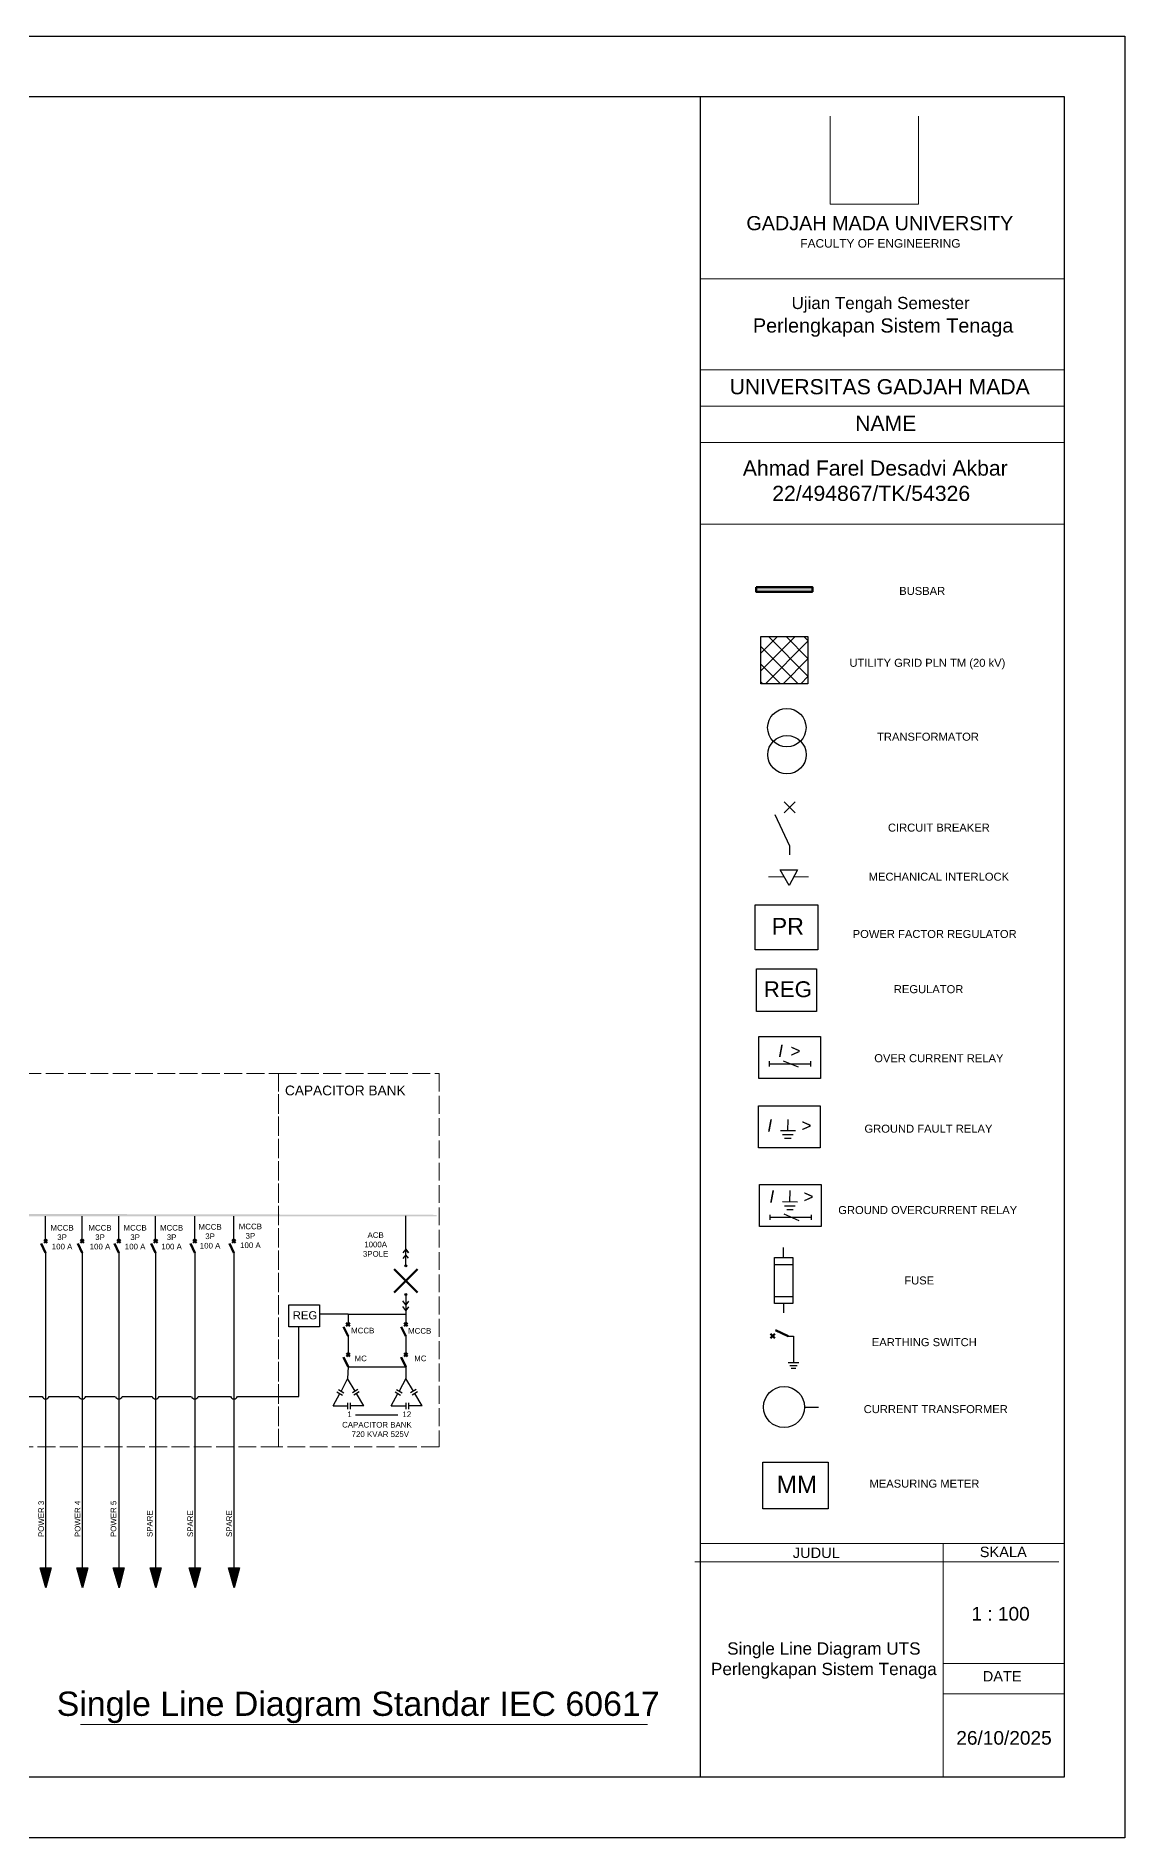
# Model space of a CAD drawing. Header units: inches. Extents: x 1108 to 8432, y 975 to 5347.
# Drawn here: x 7700 to 8432, y 4136 to 5347 of the extents above; entities that cross this region are included whole.
import ezdxf

# ---------------------------------------------------------------- set-up
doc = ezdxf.new("R2010")
doc.units = ezdxf.units.IN
doc.header["$MEASUREMENT"] = 0
doc.linetypes.add('ACAD_ISO02W100', pattern=[15, 12, -3])
doc.layers.add('Area_Boundary', color=9, linetype='ACAD_ISO02W100')
doc.layers.add('DOOR WINDOW 1 300', color=90, linetype='Continuous', lineweight=5)
doc.styles.add('750 judulskala150)', font='arial.ttf', dxfattribs={"height": 750})
doc.styles.get("Standard").update_dxf_attribs({"font": 'arial.ttf'})

msp = doc.modelspace()

# ---------------------------------------------------------------- hatches: boundary and pattern name
h = msp.add_hatch(color=4)
h.dxf.hatch_style = 1
h.paths.add_polyline_path([(8183.9, 4973.9), (8221.8, 4973.9), (8221.8, 4977), (8183.9, 4977)])
h = msp.add_hatch()
h.set_pattern_fill('ANSI37', color=0, scale=2.647586)
h.set_pattern_definition([(45, (8028.788, 4619.809), (-5.944, 5.944), []), (135, (8028.788, 4619.809), (-5.944, -5.944), [])])
h.paths.add_polyline_path([(8218.8, 4943.8), (8187.1, 4943.8), (8187.1, 4912), (8218.8, 4912)])
h = msp.add_hatch(color=4)
h.dxf.hatch_style = 1
h.paths.add_polyline_path([(7095.5, 4554.1), (7969.2, 4554.1), (7969.2, 4555), (7095.5, 4556.9)])
h = msp.add_hatch(color=1)
h.dxf.hatch_style = 1
h.paths.add_polyline_path([(7706.5, 4304.2), (7710, 4317.6), (7702.6, 4317.6)])
h = msp.add_hatch(color=1)
h.dxf.hatch_style = 1
h.paths.add_polyline_path([(7731.1, 4304.2), (7734.6, 4317.6), (7727.2, 4317.6)])
h = msp.add_hatch(color=1)
h.dxf.hatch_style = 1
h.paths.add_polyline_path([(7755.7, 4304.2), (7759.2, 4317.6), (7751.7, 4317.6)])
h = msp.add_hatch(color=1)
h.dxf.hatch_style = 1
h.paths.add_polyline_path([(7780.4, 4304.2), (7784, 4317.6), (7776.5, 4317.6)])
h = msp.add_hatch(color=1)
h.dxf.hatch_style = 1
h.paths.add_polyline_path([(7806.8, 4304.2), (7810.3, 4317.6), (7802.8, 4317.6)])
h = msp.add_hatch(color=1)
h.dxf.hatch_style = 1
h.paths.add_polyline_path([(7833.1, 4304.2), (7836.7, 4317.6), (7829.2, 4317.6)])

# ---------------------------------------------------------------- linework, layer by layer
at = {"color": 0}
for p, q in [((8187.1, 4912, -0.2), (8187.1, 4943.8, -0.2)), ((8187.1, 4943.8, -0.2), (8218.8, 4943.8, -0.2)), ((8218.8, 4943.8, -0.2), (8218.8, 4912, -0.2)), ((8218.8, 4912, -0.2), (8187.1, 4912, -0.2))]:
    msp.add_line(p, q, dxfattribs=at)
at = {"color": 1}
for p, q in [((8206.6, 4802.9, -0.2), (8196.7, 4824, -0.2)), ((8202.8, 4832.6, -0.2), (8210.3, 4825.2, -0.2)), ((8210.3, 4832.6, -0.2), (8202.8, 4825.2, -0.2)), ((8206.6, 4797.1, -0.2), (8206.6, 4802.9, -0.2)), ((8206.1, 4776.4), (8200.2, 4786.9)), ((8200.2, 4786.9), (8211.8, 4786.9)), ((8211.8, 4786.9), (8206.1, 4776.4)), ((8192.8, 4658.2, -0.2), (8192.8, 4654.8, -0.2)), ((8192.8, 4656.5, -0.2), (8220.5, 4656.5, -0.2)), ((8202.1, 4658.6, -0.2), (8212.1, 4654.4, -0.2)), ((8220.5, 4658.2, -0.2), (8220.5, 4654.8, -0.2)), ((8205.3, 4611.4, -0.2), (8205.4, 4619.2, -0.2)), ((8201.7, 4608.9, -0.2), (8208.9, 4608.9, -0.2)), ((8203.1, 4606.5, -0.2), (8207.5, 4606.5, -0.2)), ((8206.7, 4563.6, -0.2), (8206.8, 4571.4, -0.2)), ((8193.2, 4555.1, -0.2), (8193.2, 4551.7, -0.2)), ((8202.6, 4555.6, -0.2), (8212.6, 4551.3, -0.2)), ((8203.1, 4561.1, -0.2), (8210.3, 4561.1, -0.2)), ((8204.5, 4558.7, -0.2), (8208.9, 4558.7, -0.2)), ((8221, 4555.1, -0.2), (8221, 4551.7, -0.2)), ((7706.3, 4537.3), (7706.3, 4554.2)), ((7730.9, 4537.3), (7730.9, 4554.2)), ((7755.5, 4537.3), (7755.5, 4554.2)), ((7780.2, 4537.3), (7780.2, 4554.2)), ((7806.6, 4537.3), (7806.6, 4554.2)), ((7832.9, 4537.3), (7832.9, 4554.2)), ((7948.4, 4539.3), (7948.4, 4554.3)), ((8193.2, 4553.4, -0.2), (8221, 4553.4, -0.2)), ((7948.4, 4531.9), (7946.4, 4529.4)), ((7948.4, 4520.7), (7948.4, 4539.3)), ((7948.4, 4531.9), (7950.2, 4529.5)), ((7950.2, 4529.5), (7948.4, 4531.9)), ((8202.4, 4526.4), (8202.4, 4533)), ((7706.3, 4529.4), (7706.3, 4317.6)), ((7730.9, 4529.4), (7730.9, 4317.6)), ((7755.5, 4529.4), (7755.5, 4317.6)), ((7780.2, 4529.4), (7780.2, 4317.6)), ((7806.6, 4529.4), (7806.6, 4317.6)), ((7832.9, 4529.4), (7832.9, 4317.6)), ((7948.4, 4528.2), (7946.4, 4525.6)), ((7950.2, 4525.8), (7948.4, 4528.2)), ((8196.1, 4521.7), (8208.5, 4521.7)), ((7948.4, 4494.6), (7946.4, 4497.1)), ((7948.4, 4501.4), (7948.4, 4488.2)), ((7950.2, 4497), (7948.4, 4494.6)), ((8196.2, 4500), (8208.6, 4500)), ((8202.4, 4495.5), (8202.4, 4489.2)), ((7909.6, 4488.2), (7890.5, 4488.2)), ((7909.6, 4488.2), (7909.6, 4481.3)), ((7909.6, 4488.2), (7948.4, 4488.2)), ((7948.4, 4490.8), (7946.4, 4493.3)), ((7950.2, 4493.2), (7948.4, 4490.8)), ((7948.4, 4488.2), (7948.4, 4481.3)), ((7876.6, 4432.9), (7876.6, 4479.8)), ((7909.6, 4473.4), (7909.6, 4460.8)), ((7948.4, 4473.4), (7948.4, 4460.8)), ((8205.5, 4473.5), (8209.1, 4473.5)), ((8209.1, 4473.5), (8209.1, 4455.5)), ((7909.6, 4452.9), (7909.3, 4444.9)), ((7909.6, 4452.9), (7948.4, 4452.9)), ((7948.4, 4452.9), (7948.4, 4444.9)), ((8206.5, 4453.7), (8211.6, 4453.7)), ((8207.5, 4452), (8210.6, 4452)), ((7899.6, 4426.6), (7904, 4435)), ((7902.1, 4436.1), (7905.8, 4433.8)), ((7903.1, 4437.6), (7906.7, 4435.4)), ((7909.3, 4444.9), (7904.9, 4436.5)), ((7914.3, 4436.5), (7909.3, 4444.9)), ((7916.1, 4437.6), (7912.5, 4435.4)), ((7917.1, 4436.1), (7913.4, 4433.8)), ((7920.3, 4426.6), (7915.3, 4435)), ((7938.7, 4426.6), (7943.1, 4435)), ((7941.3, 4436.1), (7944.9, 4433.8)), ((7942.2, 4437.6), (7945.9, 4435.4)), ((7948.4, 4444.9), (7944, 4436.5)), ((7953.5, 4436.5), (7948.4, 4444.9)), ((7955.3, 4437.6), (7951.6, 4435.4)), ((7956.2, 4436.1), (7952.6, 4433.8)), ((7959.4, 4426.6), (7954.4, 4435)), ((7682.3, 4432.9), (7704, 4432.9)), ((7708.6, 4432.9), (7728.6, 4432.9)), ((7733.2, 4432.9), (7753.1, 4432.9)), ((7757.8, 4432.9), (7777.9, 4432.9)), ((7782.6, 4432.9), (7804.2, 4432.9)), ((7808.9, 4432.9), (7830.6, 4432.9)), ((7835.3, 4432.9), (7876.6, 4432.9)), ((7899.6, 4426.6), (7909.2, 4426.6)), ((7909.2, 4428.6), (7909.2, 4424.3)), ((7911, 4428.6), (7911, 4424.3)), ((7920.3, 4426.6), (7911, 4426.6)), ((7938.7, 4426.6), (7948.4, 4426.6)), ((7948.4, 4428.6), (7948.4, 4424.3)), ((7950.2, 4428.6), (7950.2, 4424.3)), ((7959.4, 4426.6), (7950.2, 4426.6)), ((8216.5, 4425.8), (8225.9, 4425.8)), ((7702.6, 4317.6), (7710, 4317.6)), ((7706.5, 4304.2), (7702.6, 4317.6)), ((7710, 4317.6), (7706.5, 4304.2)), ((7727.2, 4317.6), (7734.6, 4317.6)), ((7731.1, 4304.2), (7727.2, 4317.6)), ((7734.6, 4317.6), (7731.1, 4304.2)), ((7751.7, 4317.6), (7759.2, 4317.6)), ((7755.7, 4304.2), (7751.7, 4317.6)), ((7759.2, 4317.6), (7755.7, 4304.2)), ((7776.5, 4317.6), (7784, 4317.6)), ((7780.4, 4304.2), (7776.5, 4317.6)), ((7784, 4317.6), (7780.4, 4304.2)), ((7802.8, 4317.6), (7810.3, 4317.6)), ((7806.8, 4304.2), (7802.8, 4317.6)), ((7810.3, 4317.6), (7806.8, 4304.2)), ((7829.2, 4317.6), (7836.7, 4317.6)), ((7833.1, 4304.2), (7829.2, 4317.6)), ((7836.7, 4317.6), (7833.1, 4304.2))]:
    msp.add_line(p, q, dxfattribs=at)
at = {"color": 1, "lineweight": 50}
for p, q in [((7706.3, 4529.4), (7703.3, 4535.8)), ((7705.2, 4538.4), (7707.4, 4536.2)), ((7707.4, 4538.4), (7705.2, 4536.2)), ((7730.9, 4529.4), (7727.9, 4535.8)), ((7729.8, 4538.4), (7732, 4536.2)), ((7732, 4538.4), (7729.8, 4536.2)), ((7755.5, 4529.4), (7752.5, 4535.8)), ((7754.4, 4538.4), (7756.6, 4536.2)), ((7756.6, 4538.4), (7754.4, 4536.2)), ((7780.2, 4529.4), (7777.3, 4535.8)), ((7779.1, 4538.4), (7781.4, 4536.2)), ((7781.4, 4538.4), (7779.1, 4536.2)), ((7806.6, 4529.4), (7803.6, 4535.8)), ((7805.5, 4538.4), (7807.7, 4536.2)), ((7807.7, 4538.4), (7805.5, 4536.2)), ((7832.9, 4529.4), (7829.9, 4535.8)), ((7831.8, 4538.4), (7834, 4536.2)), ((7834, 4538.4), (7831.8, 4536.2)), ((7940.5, 4518.5), (7956.3, 4502.7)), ((7956.3, 4518.5), (7940.5, 4502.7)), ((7908.4, 4482.4), (7910.7, 4480.1)), ((7910.7, 4482.4), (7908.4, 4480.1)), ((7947.3, 4482.4), (7949.5, 4480.1)), ((7949.5, 4482.4), (7947.3, 4480.1)), ((7909.6, 4473.4), (7906.6, 4479.8)), ((7948.4, 4473.4), (7945.4, 4479.8)), ((8193.6, 4475), (8196.6, 4472)), ((8193.6, 4472), (8196.6, 4475)), ((8205.5, 4473.5), (8197, 4477.4)), ((7909.6, 4452.9), (7906.6, 4459.3)), ((7908.5, 4461.9), (7910.7, 4459.7)), ((7910.7, 4461.9), (7908.5, 4459.7)), ((7948.4, 4452.9), (7945.4, 4459.3)), ((7947.3, 4461.9), (7949.5, 4459.7)), ((7949.5, 4461.9), (7947.3, 4459.7))]:
    msp.add_line(p, q, dxfattribs=at)
msp.add_line((7914.5, 4420.6), (7943, 4420.6))
at = {"color": 4, "lineweight": 53, "elevation": -0.2}
msp.add_lwpolyline([(8183.9, 4977), (8221.8, 4977), (8221.8, 4973.9), (8183.9, 4973.9)], close=True, dxfattribs=at)
at = {"color": 1}
for points in [[(8183.2, 4763.3), (8225.4, 4763.3), (8225.4, 4733.2), (8183.2, 4733.2)], [(8184.3, 4720.3), (8224.5, 4720.3), (8224.5, 4691.6), (8184.3, 4691.6)], [(8196.2, 4526.4), (8208.6, 4526.4), (8208.6, 4495.5), (8196.2, 4495.5)], [(7869.9, 4494.4), (7890.5, 4494.4), (7890.5, 4479.8), (7869.9, 4479.8)], [(8188.4, 4388.7), (8232.4, 4388.7), (8232.4, 4357.3), (8188.4, 4357.3)]]:
    msp.add_lwpolyline(points, close=True, dxfattribs=at)
at = {"color": 1, "elevation": -0.2}
for points in [[(8185.8, 4674.8), (8227.2, 4674.8), (8227.2, 4646.7), (8185.8, 4646.7)], [(8185.6, 4628.2), (8226.9, 4628.2), (8226.9, 4600.1), (8185.6, 4600.1)], [(8186.2, 4575.3), (8227.6, 4575.3), (8227.6, 4547.2), (8186.2, 4547.2)]]:
    msp.add_lwpolyline(points, close=True, dxfattribs=at)
for points in [[(8210.4, 4611.4), (8200.3, 4611.5)], [(8211.8, 4563.6), (8201.7, 4563.7)]]:
    msp.add_lwpolyline(points, dxfattribs=at)
at = {"color": 1}
msp.add_lwpolyline([(8212.6, 4455.5), (8205.5, 4455.5)], dxfattribs=at)
for centre, radius in [((8204.6, 4882.5, -0.2), 12.9), ((8204.7, 4864.3, -0.2), 12.9), ((7948.4, 4520.7), 0.706), ((7948.4, 4501.4), 0.706), ((8202.7, 4425.8), 13.8)]:
    msp.add_circle(centre, radius, dxfattribs=at)
for centre in [(7706.3, 4433.7), (7730.9, 4433.7), (7755.5, 4433.7), (7780.2, 4433.7), (7806.6, 4433.7), (7832.9, 4433.7)]:
    msp.add_arc(centre, 2.47, 198.4459, 341.5541, dxfattribs=at)
at = {"layer": 'Area_Boundary', "color": 1, "lineweight": 9}
for points in [[(8192.2, 4782.2), (8202.7, 4782.2)], [(8209.3, 4782.2), (8219.1, 4782.2)]]:
    msp.add_lwpolyline(points, dxfattribs=at)
at = {"layer": 'Area_Boundary', "lineweight": 9}
for points in [[(7451.4, 4650), (7862.9, 4650), (7862.9, 4399.1), (7451.4, 4399.1)], [(7862.9, 4650), (7970.8, 4650), (7970.8, 4399.1), (7862.9, 4399.1)]]:
    msp.add_lwpolyline(points, close=True, dxfattribs=at)
at = {"layer": 'DOOR WINDOW 1 300', "color": 7, "lineweight": 30, "transparency": 33554687}
msp.add_line((8146.4, 5306.7, -0.2), (8146.4, 4176.9, -0.2), dxfattribs=at)
at = {"layer": 'DOOR WINDOW 1 300', "color": 7, "transparency": 33554687}
for p, q in [((8233.8, 5234.4, -0.2), (8233.8, 5293.6, -0.2)), ((8293.2, 5293.6, -0.2), (8293.2, 5234.4, -0.2)), ((8293.2, 5234.4, -0.2), (8233.8, 5234.4, -0.2)), ((8146.4, 5184.3, -0.2), (8391.1, 5184.3, -0.2)), ((8146.4, 5184.3, -0.2), (8391.1, 5184.3, -0.2)), ((8146.4, 5184.3, -0.2), (8391.1, 5184.3, -0.2)), ((8146.4, 5123.1, -0.2), (8391.1, 5123.1, -0.2)), ((8146.4, 5123.1, -0.2), (8391.1, 5123.1, -0.2)), ((8146.4, 5098.6, -0.2), (8391.1, 5098.6, -0.2)), ((8146.4, 5098.6, -0.2), (8391.1, 5098.6, -0.2)), ((8146.4, 5074.2, -0.2), (8391.1, 5074.2, -0.2)), ((8146.4, 5074.2, -0.2), (8391.1, 5074.2, -0.2)), ((8146.4, 5019.3, -0.2), (8391.1, 5019.3, -0.2)), ((8146.4, 4334, -0.2), (8391.1, 4334, -0.2)), ((8309.6, 4334, -0.2), (8309.6, 4258.5, -0.2)), ((8309.6, 4334, -0.2), (8309.6, 4176.9, -0.2)), ((8142.8, 4321.7, -0.2), (8387.5, 4321.7, -0.2)), ((8309.6, 4253.4, -0.2), (8391.1, 4253.4, -0.2)), ((8309.6, 4253.4, -0.2), (8391.1, 4253.4, -0.2)), ((8309.6, 4233, -0.2), (8391.1, 4233, -0.2)), ((8309.6, 4233, -0.2), (8391.1, 4233, -0.2))]:
    msp.add_line(p, q, dxfattribs=at)
at = {"layer": 'DOOR WINDOW 1 300', "color": 7}
msp.add_line((7729.7, 4212.3, -0.2), (8110.9, 4212.3, -0.2), dxfattribs=at)
at = {"layer": 'DOOR WINDOW 1 300', "color": 7, "lineweight": 30, "transparency": 33554687, "elevation": -0.2}
for points in [[(6718.9, 5347.4), (8431.9, 5347.4), (8431.9, 4136.1), (6718.9, 4136.1)], [(6800.5, 5306.7), (8391.1, 5306.7), (8391.1, 4176.9), (6800.5, 4176.9)]]:
    msp.add_lwpolyline(points, close=True, dxfattribs=at)

# ---------------------------------------------------------------- texts
at = {"color": 1, "attachment_point": 1}
for s, width, gutter_width, heights, insert, char_height in [('\\pxqc;BUSBAR', 133.782, 26.9, [0], (8228.7, 4977.1, -0.2), 5.38), ('\\pxqc;UTILITY GRID PLN TM (20 kV)', 133.782, 26.9, [0], (8232.2, 4928.8, -0.2), 5.38), ('\\pxqc;TRANSFORMATOR', 133.782, 26.9, [0], (8232.6, 4879.1, -0.2), 5.38), ('\\pxqc;CIRCUIT BREAKER', 133.782, 26.9, [0], (8239.9, 4818, -0.2), 5.38), ('\\pxqc;MECHANICAL INTERLOCK', 133.782, 26.9, [0], (8239.9, 4785, -0.2), 5.38), ('\\pxqc;PR', 36.645, 55.9, [0], (8186.9, 4754.6), 11.19), ('\\pxqc;POWER FACTOR REGULATOR', 133.782, 26.9, [0], (8237.1, 4746.5, -0.2), 5.38), ('\\pxqc;REG', 34.952, 53.4, [0], (8187.8, 4712), 10.67), ('\\pxqc;REGULATOR', 133.782, 26.9, [0], (8233, 4709.4, -0.2), 5.38), ('{\\fArial|b0|i1|c0|p34;I\\H0.50195x;   \\H1.99229x;>}', 32.033, 41.7, [0], (8198.8, 4669.4, -0.2), 8.33), ('\\pxqc;OVER CURRENT RELAY', 133.782, 26.9, [0], (8239.9, 4663, -0.2), 5.38), ('{\\C0;CAPACITOR BANK}', 88.053, 32.9, [0], (7867.2, 4641.9), 6.571), ('{\\fArial|b0|i1|c0|p34;I\\H0.50195x;            \\H1.99229x;>}', 32.033, 41.7, [0], (8191.5, 4619.3, -0.2), 8.33), ('\\pxqc;GROUND FAULT RELAY', 133.782, 26.9, [0], (8232.9, 4615.6, -0.2), 5.38), ('{\\fArial|b0|i1|c0|p34;I\\H0.50195x;            \\H1.99229x;>}', 32.033, 41.7, [0], (8192.9, 4571.5, -0.2), 8.33), ('\\pxqc;GROUND OVERCURRENT RELAY', 133.782, 26.9, [0], (8232.4, 4560.9, -0.2), 5.38), ('\\pxqc;{\\C0;MCCB\\P3P \\P100 A}', 24.495, 19, [0], (7705.1, 4548.2), 3.793), ('\\pxqc;{\\C0;MCCB\\P3P \\P100 A}', 24.495, 19, [0], (7730.6, 4548.2), 3.793), ('\\pxqc;{\\C0;MCCB\\P3P \\P100 A}', 24.495, 19, [0], (7754.2, 4548.2), 3.793), ('\\pxqc;{\\C0;MCCB\\P3P \\P100 A}', 24.495, 19, [0], (7778.7, 4548.2), 3.793), ('\\pxqc;{\\C0;MCCB\\P3P \\P100 A}', 24.495, 19, [0], (7804.6, 4548.8), 3.793), ('\\pxqc;{\\C0;MCCB\\P3P \\P100 A}', 24.495, 19, [0], (7831.7, 4549.1), 3.793), ('\\pxqc;{\\C0;ACB\\P1000A\\P3POLE}', 24.495, 19, [0], (7915.9, 4543.3), 3.793), ('\\pxqc;FUSE', 133.782, 26.9, [0], (8226.7, 4513.6, -0.2), 5.38), ('\\pxqc;REG', 17.906, 27.3, [0], (7871.7, 4490.2), 5.47), ('{\\C0;    MCCB}', 24.495, 19, [0], (7905.8, 4479.1), 3.793), ('{\\C0;    MCCB}', 24.495, 19, [0], (7944.1, 4478.9), 3.793), ('\\pxqc;EARTHING SWITCH', 133.782, 26.9, [21.7], (8230.1, 4472.1, -0.2), 5.38), ('{\\C0;    MC}', 24.495, 19, [0], (7908.1, 4460.4), 3.793), ('{\\C0;    MC}', 24.495, 19, [0], (7948.2, 4460.4), 3.793), ('{\\C0;1}', 24.495, 19, [0], (7909.1, 4422.8), 3.79), ('{\\C0;12}', 24.495, 19, [0], (7946.2, 4422.8), 3.79), ('\\pxqc;CURRENT TRANSFORMER', 133.782, 26.9, [0], (8237.8, 4427.1, -0.2), 5.38), ('{\\C0;CAPACITOR BANK\\P\\pxqc;720 KVAR 525V}', 51.414, 19, [0], (7905.6, 4415.8), 3.793), ('\\pxqc;MM', 38.303, 58.5, [0], (8192.2, 4379.6), 11.7), ('\\pxqc;MEASURING METER', 133.782, 26.9, [0], (8230.2, 4377, -0.2), 5.38)]:
    msp.add_mtext_dynamic_manual_height_columns(s, width=width, gutter_width=gutter_width, heights=heights, dxfattribs=dict(at, insert=insert, char_height=char_height))
at = {"color": 1, "char_height": 3.793, "attachment_point": 1, "rotation": 90}
for s, insert in [('{\\C0;POWER 3}', (7701.4, 4338.4)), ('{\\C0;POWER 4}', (7725.9, 4338.4)), ('{\\C0;POWER 5}', (7750, 4338.4)), ('{\\C0;SPARE}', (7774.4, 4338.4)), ('{\\C0;SPARE}', (7801.6, 4338.4)), ('{\\C0;SPARE}', (7827.8, 4338.4))]:
    msp.add_mtext_dynamic_manual_height_columns(s, width=48.939, gutter_width=19, heights=[0], dxfattribs=dict(at, insert=insert))
at = {"layer": 'DOOR WINDOW 1 300', "color": 7, "transparency": 33554687}
for s, height, p in [('GADJAH MADA UNIVERSITY', 9.512, (8177.4, 5216.9, -0.2)), ('FACULTY OF ENGINEERING', 5.707, (8213.7, 5205.2, -0.2)), ('Ujian Tengah Semester', 8.157, (8207.8, 5163.9, -0.2)), ('Perlengkapan Sistem Tenaga', 9.512, (8181.8, 5148.1, -0.2)), ('UNIVERSITAS GADJAH MADA', 10.196, (8166.1, 5106.6, -0.2)), ('NAME', 10.2, (8250.5, 5082, -0.2)), ('JUDUL', 7.02, (8208.6, 4324.3, -0.2)), ('SKALA', 7.02, (8334.3, 4324.9, -0.2)), ('DATE', 7.02, (8336.3, 4241.3, -0.2))]:
    msp.add_text(s, height=height, dxfattribs=at).set_placement(p)
at = {"layer": 'DOOR WINDOW 1 300', "color": 7, "lineweight": 9, "transparency": 33554687, "insert": (8175, 5062.1, -0.2), "char_height": 10.196, "attachment_point": 1}
msp.add_mtext_dynamic_manual_height_columns('Ahmad Farel Desadvi Akbar\\P     22/494867/TK/54326', width=190.9, gutter_width=51, heights=[0], dxfattribs=at)
at = {"layer": 'DOOR WINDOW 1 300', "color": 7, "transparency": 33554687, "attachment_point": 1, "style": '750 judulskala150)'}
for s, insert, char_height, width in [('\\pxqc;1 : 100', (8307.3, 4291.4, -0.2), 9.177, 81.971), ('\\pxqc;Single Line Diagram UTS^JPerlengkapan Sistem Tenaga', (8109.6, 4267.6, -0.2), 8.249, 239.781), ('\\pxqc;Single Line Diagram Standar IEC 60617', (7679.3, 4234.5, -0.2), 16.314, 474.214), ('\\pxqc;26/10/2025', (8309.6, 4208, -0.2), 9.177, 81.971)]:
    msp.add_mtext(s, dxfattribs=dict(at, insert=insert, char_height=char_height, width=width))

doc.saveas('drawing.dxf')
